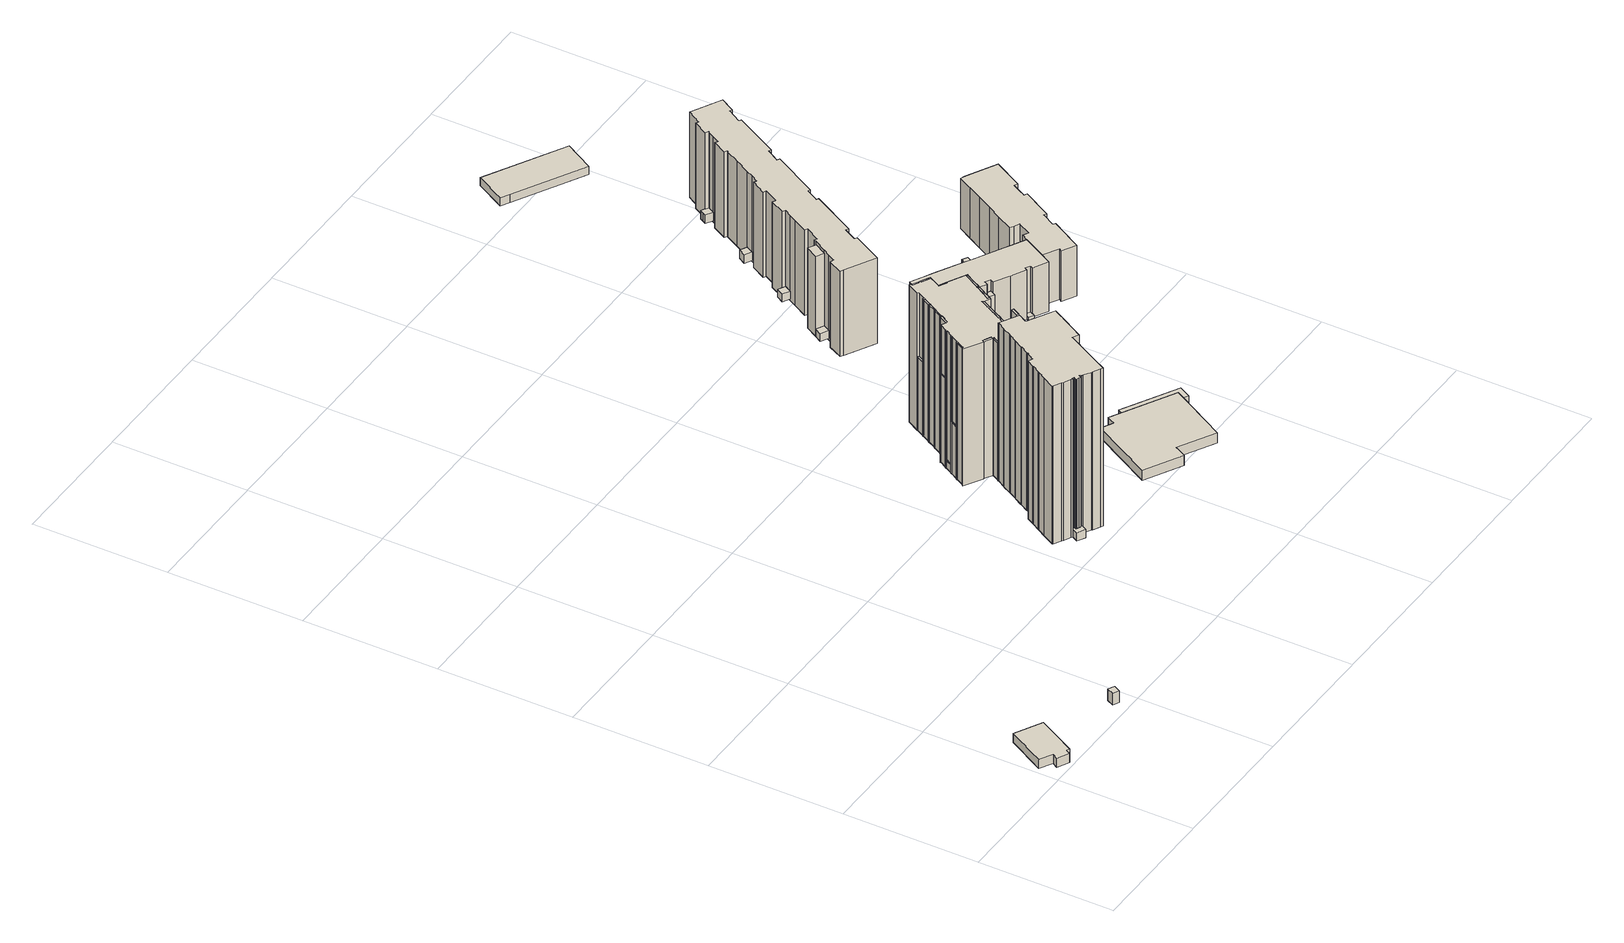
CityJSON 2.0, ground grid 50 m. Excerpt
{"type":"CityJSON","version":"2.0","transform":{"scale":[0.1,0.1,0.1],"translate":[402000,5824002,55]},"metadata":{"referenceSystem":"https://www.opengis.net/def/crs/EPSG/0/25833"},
"CityObjects":{
"building1":{"type":"Building","attributes":{"Gemeindeschluessel":"11000010","BezugspunktDach":"2200","function":"51009_1610","measuredHeight":3.63,"storeysAboveGround":0},"address":[{"country":"Germany","locality":"Berlin"}],"geometry":[{"type":"Solid","lod":"1","boundaries":[[[[0,1,2,3,4,5,6,7]],[[8,9,10,11,12,13,14,15]],[[8,15,7,6]],[[9,8,6,5]],[[10,9,5,4]],[[11,10,4,3]],[[12,11,3,2]],[[13,12,2,1]],[[14,13,1,0]],[[15,14,0,7]]]]}]},
"building2":{"type":"Building","attributes":{"Gemeindeschluessel":"11000010","BezugspunktDach":"2200","function":"31001_2523","measuredHeight":4.59,"storeysAboveGround":1},"address":[{"country":"Germany","locality":"Berlin","thoroughfareNumber":"2 (1)","thoroughfareName":"Mehrower Allee"}],"geometry":[{"type":"Solid","lod":"1","boundaries":[[[[16,17,18,19]],[[20,21,22,23]],[[20,23,19,18]],[[21,20,18,17]],[[22,21,17,16]],[[23,22,16,19]]]]}]},
"building3":{"type":"Building","attributes":{"Gemeindeschluessel":"11000010","BezugspunktDach":"2200","function":"51009_1610","measuredHeight":3.36,"storeysAboveGround":0},"address":[{"country":"Germany","locality":"Berlin"}],"geometry":[{"type":"Solid","lod":"1","boundaries":[[[[24,25,26,27,28,29,30,31,32,33,34,35]],[[36,37,38,39,40,41,42,43,44,45,46,47]],[[36,47,35,34]],[[37,36,34,33]],[[38,37,33,32]],[[39,38,32,31]],[[40,39,31,30]],[[41,40,30,29]],[[42,41,29,28]],[[43,42,28,27]],[[44,43,27,26]],[[45,44,26,25]],[[46,45,25,24]],[[47,46,24,35]]]]}]},
"building4":{"type":"Building","attributes":{"Gemeindeschluessel":"11000010","function":"31001_1010"},"address":[{"country":"Germany","locality":"Berlin","thoroughfareNumber":"280, 282","thoroughfareName":"Märkische Allee"}],"children":["building4-1","building4-2","building4-3","building4-4","building4-5","building4-6","building4-7","building4-8","building4-9","building4-10","building4-11","building4-12","building4-13","building4-14","building4-15","building4-16","building4-17","building4-18","building4-19","building4-20","building4-21","building4-22","building4-23","building4-24","building4-25","building4-26"]},
"building4-1":{"type":"BuildingPart","attributes":{"BezugspunktDach":"2200","measuredHeight":63.29,"storeysAboveGround":21},"parents":["building4"],"geometry":[{"type":"MultiSurface","lod":"1","boundaries":[[[48,49,50,51,52,53,54,55,56,57,58,59,60,61,62,63,64,65,66,67,68,69,70,71,72,73,74,75,76,77,78,79,80,81,82,83,84,85,86,87,88,89,90,91,92,93,94,95,96,97,98,99,100,101,102,103,104,105,106,107,108,109,110,111,112]],[[113,114,115,116,117,118,119,120,121,122,123,124,125,126,127,128,129,130,131,132,133,134,135,136,137,138,139,140,141,142,143,144,145,146,147,148,149,150,151,152,153,154,155,156,157,158,159,160,45,44,161,43,42,41,40,39,38,162,37,36,163,164,165,166,167]],[[113,167,112,111]],[[114,113,111,110]],[[115,114,110,109]],[[116,115,109,108]],[[117,116,108,107]],[[118,117,107,106]],[[119,118,106,105]],[[120,119,105,104]],[[121,120,104,103]],[[122,121,103,102]],[[123,122,102,101]],[[124,123,101,100]],[[125,124,100,99]],[[126,125,99,98]],[[127,126,98,97]],[[128,127,97,96]],[[129,128,96,95]],[[130,129,95,94]],[[131,130,94,93]],[[132,131,93,92]],[[133,132,92,91]],[[168,169,170,133,91,90]],[[135,134,90,89]],[[136,135,89,88]],[[137,136,88,87]],[[138,137,87,86]],[[139,138,86,85]],[[140,139,85,84]],[[141,140,84,83]],[[142,141,83,82]],[[143,142,82,81]],[[144,143,81,80]],[[145,144,80,79]],[[146,145,79,78]],[[147,146,78,77]],[[148,147,77,76]],[[149,148,76,75]],[[150,149,75,74]],[[151,150,74,73]],[[152,151,73,72]],[[153,152,72,71]],[[154,153,71,70]],[[155,154,70,69]],[[156,155,69,68]],[[157,156,68,67]],[[158,157,67,66]],[[159,158,66,65]],[[160,159,65,64]],[[45,160,64,63]],[[44,45,63,62]],[[161,44,62,61]],[[43,161,61,60]],[[42,43,60,59]],[[41,42,59,58]],[[40,41,58,57]],[[39,40,57,56]],[[38,39,56,55]],[[162,38,55,54]],[[37,162,54,53]],[[36,37,53,52]],[[163,36,52,51]],[[164,163,51,50]],[[165,164,50,49]],[[166,165,49,48]],[[167,166,48,112]],[[134,133,170,169,168]]]}]},
"building4-2":{"type":"BuildingPart","attributes":{"BezugspunktDach":"2200","measuredHeight":54.91,"storeysAboveGround":21},"parents":["building4"],"geometry":[{"type":"MultiSurface","lod":"1","boundaries":[[[171,172,173,174,175,176,177,170,169,178,179,180,181,182,183,184,185,186,187,188,189,190,191,192,193,194,195,196,197,198,199,200,201,202,203,204,205,206,207,208,209,210,211,212,213,214,215,216,217,218,219,220,221,222,223,224,225,226,227,228,229,230,231,232,233,234,235,236,237,238,239,240,241,242,243,244,245,246,247,248,249,250,251,252,253,254,255,256,257,258,259,260,261,262,263,264,265,266,267,268,269,270,271]],[[272,273,274,275,276,277,278,279,280,281,282,283,284,285,286,287,288,289,290,291,292,293,294,295,296,297,298,299,300,301,302,303,304,305,306,307,308,309,310,311,312,313,314,315,316,317,318,319,320,321,322,323,324,325,326,327,328,329,330,331,332,333,334,335,336,337,338,339,340,341,342,343,344,345,346,347,348,349,350,351,352,353,354,355,356,357,358,359,360,361,362,363,364,365,366,367,368,369,370,371,372,373,374]],[[272,374,271,270]],[[273,272,270,375,376,269]],[[274,273,269,376,377]],[[275,274,377,378]],[[276,275,267,266]],[[379,380,381,266,265]],[[277,276,382,383]],[[384,380,265,264]],[[278,277,383,385]],[[386,384,264,263]],[[279,278,385,387]],[[280,279,263,262]],[[388,389,262,261]],[[281,280,390,391,392]],[[282,281,261,260],[392,393,394,388]],[[395,394,260,259]],[[283,282,393,396,397]],[[284,283,259,258]],[[398,399,400,258,257]],[[285,284,401,402,403]],[[404,398,402,405,286,285,257,256]],[[406,404,256,255]],[[287,286,405,407]],[[288,287,255,254]],[[289,288,254,253]],[[290,289,408,409]],[[291,290,409,410]],[[292,291,410,411]],[[293,292,250,249]],[[294,293,412,413]],[[295,294,413,414]],[[296,295,414,415]],[[297,296,246,245]],[[298,297,416,417]],[[299,298,417,418]],[[300,299,418,419]],[[301,300,242,241]],[[302,301,420,421]],[[303,302,421,422]],[[304,303,422,423]],[[305,304,238,237]],[[424,425,237,236]],[[306,305,426,427]],[[428,424,427,429,307,306,236,235]],[[430,431,428,429,432,308,307,235,234]],[[309,308,234,233]],[[310,309,233,232]],[[311,310,232,433,434]],[[312,311,231,230],[434,435,230,231]],[[313,312,230,229],[435,436,229,230]],[[314,313,229,228]],[[315,314,437,438]],[[316,315,438,439]],[[317,316,226,225],[439,440,225,226]],[[318,317,225,224]],[[319,318,224,223]],[[320,319,223,441,442]],[[321,320,442,443]],[[322,321,221,443,444,445]],[[323,322,220,219]],[[324,323,219,218]],[[328,327,215,214]],[[332,331,211,210]],[[333,332,210,446,447]],[[334,333,209,447,448,208]],[[335,334,208,448,449,207]],[[336,335,207,206]],[[337,336,206,450,451]],[[338,337,205,451,452]],[[339,338,452,453]],[[340,339,203,202]],[[341,340,202,201]],[[342,341,454,455]],[[343,342,455,456]],[[344,343,456,457,458]],[[345,344,198,197]],[[346,345,197,459,460,196]],[[347,346,196,195],[460,461,195,196]],[[348,347,461,462]],[[349,348,194,193]],[[350,349,463,464]],[[351,350,192,464,465]],[[352,351,465,466]],[[353,352,190,189]],[[354,353,467,468]],[[355,354,188,468,469]],[[356,355,187,469,470]],[[357,356,186,185]],[[358,357,471,472]],[[359,358,184,472,473]],[[360,359,183,473,474]],[[361,360,182,181]],[[362,361,475,476,180]],[[363,362,476,477]],[[364,363,179,477,478,178]],[[365,364,178,169]],[[366,365,479,134,133,170]],[[367,366,170,177]],[[368,367,177,480,481,176]],[[369,368,481,482]],[[370,369,482,483]],[[371,370,174,483,484,173]],[[372,371,173,484,485]],[[373,372,485,486]],[[374,373,171,271]],[[269,376,375,270]],[[377,376,269,268,487]],[[378,377,268,267]],[[383,382,381,380,379]],[[385,383,380,384]],[[387,385,384,386]],[[392,391,390,389,388]],[[394,393,392,388]],[[397,396,393,394,395]],[[403,402,401,400,399,398]],[[405,402,398,404]],[[407,405,404,406]],[[409,408,253,252]],[[410,409,252,251]],[[411,410,251,250]],[[413,412,249,248]],[[414,413,248,247]],[[415,414,247,246]],[[417,416,245,244]],[[418,417,244,243]],[[419,418,243,242]],[[421,420,241,240]],[[422,421,240,239]],[[423,422,239,238]],[[427,426,425,424]],[[429,427,424,428]],[[432,429,428,431,430]],[[434,433,232,231]],[[230,435,434,231]],[[229,436,435,230]],[[438,437,228,227]],[[439,438,227,226]],[[225,440,439,226]],[[442,441,223,222]],[[443,442,222,221]],[[445,444,443,221,220]],[[488,325,324,218,217]],[[326,325,217,216]],[[327,326,216,215,489]],[[329,328,214,213,490]],[[491,330,329,213,212]],[[331,330,212,211,492]],[[447,446,210,209]],[[208,448,447,209]],[[207,449,448,208]],[[451,450,206,205]],[[452,451,205,204]],[[453,452,204,203]],[[455,454,201,200]],[[456,455,200,199]],[[458,457,456,199,198]],[[196,460,459,197]],[[195,461,460,196]],[[462,461,195,194]],[[464,463,193,192]],[[465,464,192,191]],[[466,465,191,190]],[[468,467,189,188]],[[469,468,188,187]],[[470,469,187,186]],[[472,471,185,184]],[[473,472,184,183]],[[474,473,183,182]],[[181,180,476,475]],[[477,476,180,179]],[[178,478,477,179]],[[169,170,133,134,479]],[[176,481,480,177]],[[482,481,176,175]],[[483,482,175,174]],[[173,484,483,174]],[[485,484,173,172]],[[486,485,172,171]]]}]},
"building4-3":{"type":"BuildingPart","attributes":{"BezugspunktDach":"2200","measuredHeight":63.44,"storeysAboveGround":21},"parents":["building4"],"geometry":[{"type":"MultiSurface","lod":"1","boundaries":[[[493,494,495,496]],[[476,475,478,477]],[[180,179,496,495]],[[181,180,495,494]],[[478,475,494,493]],[[497,179,178,493,496]],[[476,477,179,180]],[[475,476,180,181]],[[477,478,178,179,497]]]}]},
"building4-4":{"type":"BuildingPart","attributes":{"BezugspunktDach":"2200","measuredHeight":54.85,"storeysAboveGround":21},"parents":["building4"],"geometry":[{"type":"Solid","lod":"1","boundaries":[[[[182,185,184,183]],[[472,471,474,473]],[[474,471,185,182]],[[473,183,184,472]],[[471,472,184,185]],[[473,474,182,183]]]]}]},
"building4-5":{"type":"BuildingPart","attributes":{"BezugspunktDach":"2200","measuredHeight":54.83,"storeysAboveGround":21},"parents":["building4"],"geometry":[{"type":"Solid","lod":"1","boundaries":[[[[176,175,174,177]],[[483,482,481,480]],[[483,480,177,174]],[[482,483,174,175]],[[481,482,175,176]],[[481,176,177,480]]]]}]},
"building4-6":{"type":"BuildingPart","attributes":{"BezugspunktDach":"2200","measuredHeight":54.83,"storeysAboveGround":21},"parents":["building4"],"geometry":[{"type":"MultiSurface","lod":"1","boundaries":[[[174,173,172,171]],[[485,484,483,486]],[[486,483,174,171]],[[486,171,172,485]],[[484,485,172,173,498]],[[483,484,173,174]]]}]},
"building4-7":{"type":"BuildingPart","attributes":{"BezugspunktDach":"2200","measuredHeight":54.84,"storeysAboveGround":21},"parents":["building4"],"geometry":[{"type":"Solid","lod":"1","boundaries":[[[[186,189,188,187]],[[468,467,470,469]],[[470,467,189,186]],[[469,187,188,468]],[[468,188,189,467]],[[469,470,186,187]]]]}]},
"building4-8":{"type":"BuildingPart","attributes":{"BezugspunktDach":"2200","measuredHeight":54.85,"storeysAboveGround":21},"parents":["building4"],"geometry":[{"type":"Solid","lod":"1","boundaries":[[[[190,193,192,191]],[[464,463,466,465]],[[466,463,193,190]],[[464,465,191,192]],[[463,464,192,193]],[[466,190,191,465]]]]}]},
"building4-9":{"type":"BuildingPart","attributes":{"BezugspunktDach":"2200","measuredHeight":54.78,"storeysAboveGround":21},"parents":["building4"],"geometry":[{"type":"Solid","lod":"1","boundaries":[[[[269,268,267,270]],[[378,377,376,375]],[[378,375,270,267]],[[378,267,268,377]],[[376,377,268,269]],[[376,269,270,375]]]]}]},
"building4-10":{"type":"BuildingPart","attributes":{"BezugspunktDach":"2200","measuredHeight":54.86,"storeysAboveGround":21},"parents":["building4"],"geometry":[{"type":"MultiSurface","lod":"1","boundaries":[[[194,197,196,195]],[[460,459,462,461]],[[462,459,197,194]],[[460,461,195,196]],[[460,196,197,459]],[[499,461,462,194,195]]]}]},
"building4-11":{"type":"BuildingPart","attributes":{"BezugspunktDach":"2200","measuredHeight":54.87,"storeysAboveGround":21},"parents":["building4"],"geometry":[{"type":"Solid","lod":"1","boundaries":[[[[203,206,205,204]],[[451,450,453,452]],[[453,450,206,203]],[[451,452,204,205]],[[451,205,206,450]],[[453,203,204,452]]]]}]},
"building4-12":{"type":"BuildingPart","attributes":{"BezugspunktDach":"2200","measuredHeight":3,"storeysAboveGround":21},"parents":["building4"],"geometry":[{"type":"Solid","lod":"1","boundaries":[[[[388,394,395,389]],[[396,393,392,391]],[[396,391,389,395]],[[393,396,395,394]],[[393,394,388,392]],[[391,392,388,389]]]]}]},
"building4-13":{"type":"BuildingPart","attributes":{"BezugspunktDach":"2200","measuredHeight":54.9,"storeysAboveGround":21},"parents":["building4"],"geometry":[{"type":"Solid","lod":"1","boundaries":[[[[207,210,209,208]],[[447,446,449,448]],[[449,446,210,207]],[[448,208,209,447]],[[447,209,210,446]],[[448,449,207,208]]]]}]},
"building4-14":{"type":"BuildingPart","attributes":{"BezugspunktDach":"2200","measuredHeight":35.61,"storeysAboveGround":21},"parents":["building4"],"geometry":[{"type":"Solid","lod":"1","boundaries":[[[[398,404,406,399]],[[407,405,402,401]],[[407,401,399,406]],[[405,407,406,404]],[[402,405,404,398]],[[401,402,398,399]]]]}]},
"building4-15":{"type":"BuildingPart","attributes":{"BezugspunktDach":"2200","measuredHeight":20.79,"storeysAboveGround":21},"parents":["building4"],"geometry":[{"type":"MultiSurface","lod":"1","boundaries":[[[380,384,386,381]],[[387,385,383,382]],[[387,382,381,386]],[[387,386,384,385]],[[383,385,384,380]],[[500,382,383,501,380,381]]]}]},
"building4-16":{"type":"BuildingPart","attributes":{"BezugspunktDach":"2200","measuredHeight":54.84,"storeysAboveGround":21},"parents":["building4"],"geometry":[{"type":"MultiSurface","lod":"1","boundaries":[[[198,201,200,199]],[[455,454,457,456]],[[457,454,201,198]],[[455,456,199,200]],[[454,455,200,201]],[[456,457,198,199,502]]]}]},
"building4-17":{"type":"BuildingPart","attributes":{"BezugspunktDach":"2200","measuredHeight":54.74,"storeysAboveGround":21},"parents":["building4"],"geometry":[{"type":"MultiSurface","lod":"1","boundaries":[[[252,251,250,253]],[[411,410,409,408]],[[411,408,253,250]],[[503,410,411,250,251]],[[410,251,252,409]],[[408,409,252,253]]]}]},
"building4-18":{"type":"BuildingPart","attributes":{"BezugspunktDach":"2200","measuredHeight":54.91,"storeysAboveGround":21},"parents":["building4"],"geometry":[{"type":"MultiSurface","lod":"1","boundaries":[[[211,214,213,212]],[[329,328,331,330]],[[331,328,214,211]],[[329,330,212,213]],[[329,213,214,328]],[[504,330,331,211,212]]]}]},
"building4-19":{"type":"BuildingPart","attributes":{"BezugspunktDach":"2200","measuredHeight":54.77,"storeysAboveGround":21},"parents":["building4"],"geometry":[{"type":"MultiSurface","lod":"1","boundaries":[[[248,247,246,249]],[[415,414,413,412]],[[415,412,249,246]],[[505,414,415,246,247]],[[413,414,247,248,506]],[[507,412,413,248,249]]]}]},
"building4-20":{"type":"BuildingPart","attributes":{"BezugspunktDach":"2200","measuredHeight":54.91,"storeysAboveGround":21},"parents":["building4"],"geometry":[{"type":"Solid","lod":"1","boundaries":[[[[215,218,217,216]],[[325,324,327,326]],[[327,324,218,215]],[[325,326,216,217]],[[325,217,218,324]],[[327,215,216,326]]]]}]},
"building4-21":{"type":"BuildingPart","attributes":{"BezugspunktDach":"2200","measuredHeight":54.77,"storeysAboveGround":21},"parents":["building4"],"geometry":[{"type":"Solid","lod":"1","boundaries":[[[[244,243,242,245]],[[419,418,417,416]],[[419,416,245,242]],[[418,419,242,243]],[[417,418,243,244]],[[416,417,244,245]]]]}]},
"building4-22":{"type":"BuildingPart","attributes":{"BezugspunktDach":"2200","measuredHeight":29.44,"storeysAboveGround":21},"parents":["building4"],"geometry":[{"type":"MultiSurface","lod":"1","boundaries":[[[424,428,431,425]],[[432,429,427,426]],[[432,426,425,431]],[[508,429,432,431,428]],[[427,429,428,424]],[[427,424,425,426]]]}]},
"building4-23":{"type":"BuildingPart","attributes":{"BezugspunktDach":"2200","measuredHeight":54.82,"storeysAboveGround":21},"parents":["building4"],"geometry":[{"type":"MultiSurface","lod":"1","boundaries":[[[226,225,228,227]],[[437,440,439,438]],[[440,437,228,225]],[[437,438,227,228]],[[439,440,225,226,509]],[[439,226,227,438]]]}]},
"building4-24":{"type":"BuildingPart","attributes":{"BezugspunktDach":"2200","measuredHeight":54.8,"storeysAboveGround":21},"parents":["building4"],"geometry":[{"type":"Solid","lod":"1","boundaries":[[[[230,229,232,231]],[[433,436,435,434]],[[436,433,232,229]],[[433,434,231,232]],[[435,436,229,230]],[[434,435,230,231]]]]}]},
"building4-25":{"type":"BuildingPart","attributes":{"BezugspunktDach":"2200","measuredHeight":54.78,"storeysAboveGround":21},"parents":["building4"],"geometry":[{"type":"Solid","lod":"1","boundaries":[[[[240,239,238,241]],[[423,422,421,420]],[[423,420,241,238]],[[422,423,238,239]],[[421,422,239,240]],[[421,240,241,420]]]]}]},
"building4-26":{"type":"BuildingPart","attributes":{"BezugspunktDach":"2200","measuredHeight":54.86,"storeysAboveGround":21},"parents":["building4"],"geometry":[{"type":"Solid","lod":"1","boundaries":[[[[221,220,223,222]],[[441,444,443,442]],[[444,441,223,220]],[[442,222,223,441]],[[444,220,221,443]],[[442,443,221,222]]]]}]},
"building5":{"type":"Building","attributes":{"name":"Jug.-Club","Gemeindeschluessel":"11000010","BezugspunktDach":"2200","function":"31001_3061","measuredHeight":4,"storeysAboveGround":1},"address":[{"country":"Germany","locality":"Berlin","thoroughfareNumber":"3","thoroughfareName":"Mehrower Allee"}],"geometry":[{"type":"Solid","lod":"1","boundaries":[[[[510,511,512,513,514,515,516,517,518,519]],[[520,521,522,523,524,525,526,527,528,529]],[[520,529,519,518]],[[521,520,518,517]],[[522,521,517,516]],[[523,522,516,515]],[[524,523,515,514]],[[525,524,514,513]],[[526,525,513,512]],[[527,526,512,511]],[[528,527,511,510]],[[529,528,510,519]]]]}]},
"building6":{"type":"Building","attributes":{"Gemeindeschluessel":"11000010","BezugspunktDach":"2200","function":"51009_1610","measuredHeight":3.51,"storeysAboveGround":0},"address":[{"country":"Germany","locality":"Berlin"}],"geometry":[{"type":"Solid","lod":"1","boundaries":[[[[530,531,532,533,534,535]],[[536,537,538,539,540,541]],[[536,541,535,534]],[[537,536,534,533]],[[538,537,533,532]],[[539,538,532,531]],[[540,539,531,530]],[[541,540,530,535]]]]}]},
"building7":{"type":"Building","attributes":{"Gemeindeschluessel":"11000010","BezugspunktDach":"2200","function":"51009_1610","measuredHeight":3.07,"storeysAboveGround":0},"address":[{"country":"Germany","locality":"Berlin"}],"geometry":[{"type":"Solid","lod":"1","boundaries":[[[[542,543,544,545]],[[546,547,548,549]],[[546,549,545,544]],[[547,546,544,543]],[[548,547,543,542]],[[549,548,542,545]]]]}]},
"building8":{"type":"Building","attributes":{"Gemeindeschluessel":"11000010","BezugspunktDach":"2200","function":"31001_2523","measuredHeight":32.24,"storeysAboveGround":1},"address":[{"country":"Germany","locality":"Berlin","thoroughfareNumber":"284 (1)","thoroughfareName":"Märkische Allee"}],"geometry":[{"type":"Solid","lod":"1","boundaries":[[[[550,551,552,553]],[[554,555,547,546]],[[554,546,553,552]],[[555,554,552,551]],[[547,555,551,550]],[[546,547,550,553]]]]}]},
"building9":{"type":"Building","attributes":{"Gemeindeschluessel":"11000010","BezugspunktDach":"2200","function":"51009_1610","measuredHeight":16.24,"storeysAboveGround":0},"address":[{"country":"Germany","locality":"Berlin"}],"geometry":[{"type":"Solid","lod":"1","boundaries":[[[[556,557,558,559,560,561]],[[562,563,564,565,566,567]],[[562,567,561,560]],[[563,562,560,559]],[[564,563,559,558]],[[565,564,558,557]],[[566,565,557,556]],[[567,566,556,561]]]]}]},
"building10":{"type":"Building","attributes":{"Gemeindeschluessel":"11000010","BezugspunktDach":"2200","function":"51009_1610","measuredHeight":15.11,"storeysAboveGround":0},"address":[{"country":"Germany","locality":"Berlin"}],"geometry":[{"type":"Solid","lod":"1","boundaries":[[[[568,569,570,571,572,573]],[[574,575,576,577,578,579]],[[574,579,573,572]],[[575,574,572,571]],[[576,575,571,570]],[[577,576,570,569]],[[578,577,569,568]],[[579,578,568,573]]]]}]},
"building11":{"type":"Building","attributes":{"Gemeindeschluessel":"11000010","BezugspunktDach":"2200","function":"51009_1610","measuredHeight":2.11,"storeysAboveGround":0},"address":[{"country":"Germany","locality":"Berlin"}],"geometry":[{"type":"Solid","lod":"1","boundaries":[[[[580,581,582,583]],[[584,585,586,587]],[[584,587,583,582]],[[585,584,582,581]],[[586,585,581,580]],[[587,586,580,583]]]]}]},
"building12":{"type":"Building","attributes":{"Gemeindeschluessel":"11000010","BezugspunktDach":"2200","function":"51009_1610","measuredHeight":3.08,"storeysAboveGround":0},"address":[{"country":"Germany","locality":"Berlin"}],"geometry":[{"type":"Solid","lod":"1","boundaries":[[[[588,589,590,591,592]],[[593,594,595,596,597]],[[593,597,592,591]],[[594,593,591,590]],[[595,594,590,589]],[[596,595,589,588]],[[597,596,588,592]]]]}]},
"building13":{"type":"Building","attributes":{"Gemeindeschluessel":"11000010","BezugspunktDach":"2200","function":"31001_1010","measuredHeight":19.82,"storeysAboveGround":6},"address":[{"country":"Germany","locality":"Berlin","thoroughfareNumber":"3, 5, 7","thoroughfareName":"Liebensteiner Straße"}],"geometry":[{"type":"Solid","lod":"1","boundaries":[[[[598,599,600,601,602,603,604,605,606,607,608,609,610,611,612,613,614,615,616,617,618,619,620,621,622,623,624]],[[625,626,627,628,629,630,631,632,633,634,635,636,637,638,639,640,641,642,643,644,645,646,647,648,649,650,651]],[[625,651,624,623]],[[626,625,623,622]],[[627,626,622,621]],[[628,627,621,620]],[[629,628,620,619]],[[630,629,619,618]],[[631,630,618,617]],[[632,631,617,616]],[[633,632,616,615]],[[634,633,615,614]],[[635,634,614,613]],[[636,635,613,612]],[[637,636,612,611]],[[638,637,611,610]],[[639,638,610,609]],[[640,639,609,608]],[[641,640,608,607]],[[642,641,607,606]],[[643,642,606,605]],[[644,643,605,604]],[[645,644,604,603]],[[646,645,603,602]],[[647,646,602,601]],[[648,647,601,600]],[[649,648,600,599]],[[650,649,599,598]],[[651,650,598,624]]]]}]},
"building14":{"type":"Building","attributes":{"Gemeindeschluessel":"11000010","BezugspunktDach":"2200","function":"51009_1610","measuredHeight":1.16,"storeysAboveGround":0},"address":[{"country":"Germany","locality":"Berlin"}],"geometry":[{"type":"Solid","lod":"1","boundaries":[[[[652,653,654,655,656,657]],[[658,659,660,661,662,663]],[[658,663,657,656]],[[659,658,656,655]],[[660,659,655,654]],[[661,660,654,653]],[[662,661,653,652]],[[663,662,652,657]]]]}]},
"building15":{"type":"Building","attributes":{"Gemeindeschluessel":"11000010","BezugspunktDach":"2200","function":"51009_1610","measuredHeight":19.41,"storeysAboveGround":0},"address":[{"country":"Germany","locality":"Berlin"}],"geometry":[{"type":"Solid","lod":"1","boundaries":[[[[664,665,666,667]],[[668,669,630,629]],[[668,629,667,666]],[[669,668,666,665]],[[630,669,665,664]],[[629,630,664,667]]]]}]},
"building16":{"type":"Building","attributes":{"Gemeindeschluessel":"11000010","BezugspunktDach":"2200","function":"31001_1010","measuredHeight":34.11,"storeysAboveGround":11},"address":[{"country":"Germany","locality":"Berlin","thoroughfareNumber":"284, 286, 288, 290","thoroughfareName":"Märkische Allee"}],"geometry":[{"type":"Solid","lod":"1","boundaries":[[[[670,671,672,673,674,675,676,677,678,679,680,681,682,683,684,685,686,687,688,689,690,691,692,693,694,695,696,697,698,699,700,701,702,703,704,705,706,707,708,709,710,711,712,713,714,715,716,717,718,719,720,721,722,723,724,725]],[[726,727,728,729,730,731,732,733,734,735,736,737,738,739,740,741,742,743,744,745,746,747,748,749,750,751,752,753,754,755,756,757,758,759,760,761,762,763,764,765,766,767,768,769,770,771,772,773,774,775,776,777,778,779,780,781]],[[726,781,725,724]],[[727,726,724,723]],[[728,727,723,722]],[[729,728,722,721]],[[730,729,721,720]],[[731,730,720,719]],[[732,731,719,718]],[[733,732,718,717]],[[734,733,717,716]],[[735,734,716,715]],[[736,735,715,714]],[[737,736,714,713]],[[738,737,713,712]],[[739,738,712,711]],[[740,739,711,710]],[[741,740,710,709]],[[742,741,709,708]],[[743,742,708,707]],[[744,743,707,706]],[[745,744,706,705]],[[746,745,705,704]],[[747,746,704,703]],[[748,747,703,702]],[[749,748,702,701]],[[750,749,701,700]],[[751,750,700,699]],[[752,751,699,698]],[[753,752,698,697]],[[754,753,697,696]],[[755,754,696,695]],[[756,755,695,694]],[[757,756,694,693]],[[758,757,693,692]],[[759,758,692,691]],[[760,759,691,690]],[[761,760,690,689]],[[762,761,689,688]],[[763,762,688,687]],[[764,763,687,686]],[[765,764,686,685]],[[766,765,685,684]],[[767,766,684,683]],[[768,767,683,682]],[[769,768,682,681]],[[770,769,681,680]],[[771,770,680,679]],[[772,771,679,678]],[[773,772,678,677]],[[774,773,677,676]],[[775,774,676,675]],[[776,775,675,674]],[[777,776,674,673]],[[778,777,673,672]],[[779,778,672,671]],[[780,779,671,670]],[[781,780,670,725]]]]}]},
"building17":{"type":"Building","attributes":{"Gemeindeschluessel":"11000010","BezugspunktDach":"2200","function":"51009_1610","measuredHeight":3.44,"storeysAboveGround":0},"address":[{"country":"Germany","locality":"Berlin"}],"geometry":[{"type":"Solid","lod":"1","boundaries":[[[[782,783,784,785]],[[786,787,788,789]],[[786,789,785,784]],[[787,786,784,783]],[[788,787,783,782]],[[789,788,782,785]]]]}]},
"building18":{"type":"Building","attributes":{"Gemeindeschluessel":"11000010","BezugspunktDach":"2200","function":"51009_1610","measuredHeight":2.71,"storeysAboveGround":0},"address":[{"country":"Germany","locality":"Berlin"}],"geometry":[{"type":"Solid","lod":"1","boundaries":[[[[790,791,792,793]],[[794,795,632,631]],[[794,631,793,792]],[[795,794,792,791]],[[632,795,791,790]],[[631,632,790,793]]]]}]},
"building19":{"type":"Building","attributes":{"Gemeindeschluessel":"11000010","BezugspunktDach":"2200","function":"51009_1610","measuredHeight":4.06,"storeysAboveGround":0},"address":[{"country":"Germany","locality":"Berlin"}],"geometry":[{"type":"Solid","lod":"1","boundaries":[[[[796,797,798,799,800,801,802]],[[803,804,805,806,807,808,809]],[[803,809,802,801]],[[804,803,801,800]],[[805,804,800,799]],[[806,805,799,798]],[[807,806,798,797]],[[808,807,797,796]],[[809,808,796,802]]]]}]},
"building20":{"type":"Building","attributes":{"Gemeindeschluessel":"11000010","BezugspunktDach":"2200","function":"31001_1010","measuredHeight":20.19,"storeysAboveGround":6},"address":[{"country":"Germany","locality":"Berlin","thoroughfareNumber":"11, 13, 9","thoroughfareName":"Liebensteiner Straße"}],"geometry":[{"type":"Solid","lod":"1","boundaries":[[[[810,811,812,813,814,815,816,817,818,819,820,821,822,823,824,825,826,827,828,829,830,831,832,833,615,614]],[[834,835,836,837,838,839,840,841,842,843,844,845,846,847,848,849,850,851,852,853,854,855,856,857,858,859]],[[834,859,614,615]],[[835,834,615,833]],[[836,835,833,832]],[[837,836,832,831]],[[838,837,831,830]],[[839,838,830,829]],[[840,839,829,828]],[[841,840,828,827]],[[842,841,827,826]],[[843,842,826,825]],[[844,843,825,824]],[[845,844,824,823]],[[846,845,823,822]],[[847,846,822,821]],[[848,847,821,820]],[[849,848,820,819]],[[850,849,819,818]],[[851,850,818,817]],[[852,851,817,816]],[[853,852,816,815]],[[854,853,815,814]],[[855,854,814,813]],[[856,855,813,812]],[[857,856,812,811]],[[858,857,811,810]],[[859,858,810,614]]]]}]},
"building21":{"type":"Building","attributes":{"Gemeindeschluessel":"11000010","BezugspunktDach":"2200","function":"31001_2120","measuredHeight":3.21,"storeysAboveGround":1},"address":[{"country":"Germany","locality":"Berlin","thoroughfareNumber":"292","thoroughfareName":"Märkische Allee"}],"geometry":[{"type":"Solid","lod":"1","boundaries":[[[[860,861,862,863,864]],[[865,866,867,868,869]],[[865,869,864,863]],[[866,865,863,862]],[[867,866,862,861]],[[868,867,861,860]],[[869,868,860,864]]]]}]},
"building22":{"type":"Building","attributes":{"Gemeindeschluessel":"11000010","BezugspunktDach":"2200","function":"51009_1610","measuredHeight":2.14,"storeysAboveGround":0},"address":[{"country":"Germany","locality":"Berlin"}],"geometry":[{"type":"Solid","lod":"1","boundaries":[[[[870,871,872,873]],[[874,875,876,877]],[[874,877,873,872]],[[875,874,872,871]],[[876,875,871,870]],[[877,876,870,873]]]]}]}
},
"vertices":[
[49,47,61],[37,27,61],[79,4,61],[89,22,61],[100,16,61],[178,159,61],[80,212,61],[2,73,61],[80,212,25],[178,159,25],[100,16,25],[89,22,25],[79,4,25],[37,27,25],[49,47,25],[2,73,25],
[433,29,70],[447,54,70],[424,66,70],[411,40,70],[424,66,24],[447,54,24],[433,29,24],[411,40,24],
[1135,567,48],[1147,588,48],[1150,593,48],[1140,591,48],[1138,586,48],[1133,589,48],[1126,593,48],[1122,595,48],[1124,599,48],[1120,609,48],[1118,604,48],[1106,583,48],[1118,604,15],[1120,609,15],[1124,599,15],[1122,595,15],[1126,593,15],[1133,589,15],[1138,586,15],[1140,591,15],[1150,593,15],[1147,588,15],[1135,567,15],[1106,583,15],
[1055,639,648],[1083,624,648],[1088,621,648],[1113,607,648],[1118,604,648],[1120,609,648],[1127,605,648],[1124,599,648],[1122,595,648],[1126,593,648],[1133,589,648],[1138,586,648],[1140,591,648],[1143,596,648],[1150,593,648],[1147,588,648],[1152,586,648],[1179,571,648],[1182,569,648],[1209,555,648],[1216,550,648],[1239,594,648],[1255,623,648],[1258,628,648],[1272,654,648],[1274,659,648],[1289,686,648],[1291,690,648],[1305,716,648],[1327,704,648],[1331,712,648],[1346,738,648],[1349,744,648],[1364,771,648],[1367,776,648],[1382,803,648],[1383,806,648],[1398,833,648],[1399,834,648],[1329,873,648],[1302,888,648],[1319,919,648],[1320,921,648],[1252,959,648],[1250,955,648],[1235,929,648],[1232,925,648],[1217,897,648],[1215,892,648],[1200,866,648],[1197,862,648],[1182,834,648],[1179,830,648],[1164,802,648],[1162,798,648],[1146,771,648],[1145,768,648],[1133,773,648],[1128,775,648],[1113,750,648],[1111,745,648],[1096,720,648],[1093,714,648],[1077,686,648],[1052,641,648],[1077,686,15],[1093,714,15],[1096,720,15],[1111,745,15],[1113,750,15],[1128,775,15],[1133,773,15],[1145,768,15],[1146,771,15],[1162,798,15],[1164,802,15],[1179,830,15],[1182,834,15],[1197,862,15],[1200,866,15],[1215,892,15],[1217,897,15],[1232,925,15],[1235,929,15],[1250,955,15],[1252,959,15],[1320,921,15],[1319,919,15],[1302,888,15],[1329,873,15],[1399,834,15],[1398,833,15],[1383,806,15],[1382,803,15],[1367,776,15],[1364,771,15],[1349,744,15],[1346,738,15],[1331,712,15],[1327,704,15],[1305,716,15],[1291,690,15],[1289,686,15],[1274,659,15],[1272,654,15],[1258,628,15],[1255,623,15],[1239,594,15],[1216,550,15],[1209,555,15],[1182,569,15],[1179,571,15],[1152,586,15],[1143,596,15],[1127,605,15],[1113,607,15],[1088,621,15],[1083,624,15],[1055,639,15],[1052,641,15],[1320,921,460],[1320,921,564],[1252,959,564],
[1237,1005,564],[1241,1013,564],[1271,996,564],[1267,987,564],[1274,988,564],[1259,960,564],[1254,962,564],[1322,925,564],[1315,928,564],[1330,956,564],[1337,953,564],[1339,957,564],[1332,961,564],[1347,989,564],[1354,985,564],[1356,989,564],[1349,992,564],[1365,1021,564],[1371,1018,564],[1374,1022,564],[1367,1026,564],[1381,1051,564],[1388,1048,564],[1390,1053,564],[1384,1057,564],[1398,1082,564],[1404,1079,564],[1407,1084,564],[1400,1087,564],[1416,1117,564],[1421,1111,564],[1443,1099,564],[1447,1106,564],[1439,1110,564],[1454,1135,564],[1461,1132,564],[1463,1136,564],[1457,1140,564],[1472,1166,564],[1478,1163,564],[1481,1167,564],[1474,1170,564],[1489,1197,564],[1495,1193,564],[1498,1198,564],[1492,1201,564],[1508,1228,564],[1513,1226,564],[1515,1228,564],[1448,1264,564],[1446,1261,564],[1416,1277,564],[1419,1280,564],[1441,1323,564],[1437,1325,564],[1434,1321,564],[1407,1335,564],[1410,1340,564],[1404,1343,564],[1401,1339,564],[1377,1352,564],[1380,1357,564],[1374,1360,564],[1350,1316,564],[1355,1312,564],[1340,1285,564],[1334,1288,564],[1331,1283,564],[1337,1279,564],[1322,1253,564],[1317,1256,564],[1315,1253,564],[1321,1250,564],[1305,1222,564],[1300,1225,564],[1297,1221,564],[1303,1218,564],[1288,1191,564],[1282,1194,564],[1280,1190,564],[1286,1187,564],[1269,1157,564],[1262,1158,564],[1243,1168,564],[1242,1166,564],[1244,1165,564],[1230,1140,564],[1228,1141,564],[1225,1136,564],[1227,1134,564],[1213,1110,564],[1210,1111,564],[1208,1106,564],[1210,1104,564],[1195,1077,564],[1192,1079,564],[1190,1074,564],[1193,1073,564],[1178,1046,564],[1175,1048,564],[1172,1043,564],[1175,1048,14],[1178,1046,14],[1193,1073,14],[1190,1074,14],[1192,1079,14],[1195,1077,14],[1210,1104,14],[1208,1106,14],[1210,1111,14],[1213,1110,14],[1227,1134,14],[1225,1136,14],[1228,1141,14],[1230,1140,14],[1244,1165,14],[1242,1166,14],[1243,1168,14],[1262,1158,14],[1269,1157,14],[1286,1187,14],[1280,1190,14],[1282,1194,14],[1288,1191,14],[1303,1218,14],[1297,1221,14],[1300,1225,14],[1305,1222,14],[1321,1250,14],[1315,1253,14],[1317,1256,14],[1322,1253,14],[1337,1279,14],[1331,1283,14],[1334,1288,14],[1340,1285,14],[1355,1312,14],[1350,1316,14],[1374,1360,14],[1380,1357,14],[1377,1352,14],[1401,1339,14],[1404,1343,14],[1410,1340,14],[1407,1335,14],[1434,1321,14],[1437,1325,14],[1441,1323,14],[1419,1280,14],[1416,1277,14],[1446,1261,14],[1448,1264,14],[1515,1228,14],[1513,1226,14],[1508,1228,14],[1492,1201,14],[1498,1198,14],[1495,1193,14],[1489,1197,14],[1474,1170,14],[1481,1167,14],[1478,1163,14],[1472,1166,14],[1457,1140,14],[1463,1136,14],[1461,1132,14],[1454,1135,14],[1439,1110,14],[1447,1106,14],[1443,1099,14],[1421,1111,14],[1416,1117,14],[1400,1087,14],[1407,1084,14],[1404,1079,14],[1398,1082,14],[1384,1057,14],[1390,1053,14],[1388,1048,14],[1381,1051,14],[1367,1026,14],[1374,1022,14],[1371,1018,14],[1365,1021,14],[1349,992,14],[1356,989,14],[1354,985,14],[1347,989,14],[1332,961,14],[1339,957,14],[1337,953,14],[1330,956,14],[1315,928,14],[1322,925,14],[1320,921,14],[1252,959,14],[1254,962,14],[1259,960,14],[1274,988,14],[1267,987,14],[1271,996,14],[1241,1013,14],[1237,1005,14],[1172,1043,14],[1175,1048,16],[1178,1046,16],[1193,1073,16],[1190,1074,16],[1195,1077,172],[1195,1077,224],[1192,1079,224],[1192,1079,16],[1195,1077,16],[1210,1104,224],[1210,1104,16],[1208,1106,224],[1208,1106,16],[1213,1110,46],[1210,1111,46],[1210,1111,20],[1210,1111,16],[1213,1110,16],[1227,1134,16],[1227,1134,46],[1225,1136,46],[1225,1136,16],[1225,1136,42],[1230,1140,372],[1228,1141,372],[1228,1141,184],[1228,1141,16],[1230,1140,16],[1230,1140,184],[1244,1165,372],[1244,1165,16],[1242,1166,372],[1242,1166,16],[1262,1158,16],[1269,1157,16],[1286,1187,16],[1280,1190,16],[1282,1194,16],[1288,1191,16],[1303,1218,16],[1297,1221,16],[1300,1225,16],[1305,1222,16],[1321,1250,16],[1315,1253,16],[1317,1256,16],[1322,1253,16],[1337,1279,16],[1331,1283,16],[1340,1285,310],[1334,1288,310],[1334,1288,16],[1340,1285,16],[1355,1312,310],[1355,1312,16],[1350,1316,273],[1350,1316,310],[1350,1316,16],[1380,1357,16],[1377,1352,16],[1401,1339,16],[1404,1343,16],[1410,1340,15],[1407,1335,15],[1434,1321,15],[1437,1325,15],[1419,1280,15],[1416,1277,15],[1446,1261,15],[1448,1264,15],[1448,1264,472],[1478,1163,15],[1472,1166,15],[1457,1140,15],[1463,1136,15],[1461,1132,15],[1454,1135,15],[1439,1110,15],[1447,1106,15],[1421,1111,15],[1416,1117,15],[1400,1087,15],[1407,1084,15],[1407,1084,273],[1404,1079,15],[1398,1082,15],[1384,1057,15],[1390,1053,15],[1388,1048,15],[1381,1051,15],[1367,1026,15],[1374,1022,15],[1371,1018,15],[1365,1021,15],[1349,992,15],[1356,989,15],[1354,985,15],[1347,989,15],[1332,961,15],[1339,957,15],[1337,953,15],[1330,956,15],[1315,928,15],[1322,925,15],[1320,921,447],[1254,962,15],[1259,960,15],[1274,988,15],[1267,987,15],[1271,996,15],[1241,1013,15],[1237,1005,15],[1193,1073,407],[1508,1228,100],[1498,1198,341],[1489,1197,358],[1474,1170,533],[1481,1167,226],
[1322,925,650],[1337,953,650],[1330,956,650],[1315,928,650],[1315,928,171],
[1271,996,250],
[1384,1057,445],
[1192,1079,136],[1195,1077,51],
[1400,1087,207],
[1286,1187,498],
[1474,1170,220],
[1303,1218,358],[1288,1191,164],[1282,1194,289],
[1355,1312,157],
[1434,1321,360],
[1622,490,55],[1645,533,55],[1778,459,55],[1884,650,55],[1897,674,55],[1716,774,55],[1671,799,55],[1654,769,55],[1612,792,55],[1486,565,55],[1612,792,15],[1654,769,15],[1671,799,15],[1716,774,15],[1897,674,15],[1884,650,15],[1778,459,15],[1645,533,15],[1622,490,15],[1486,565,15],
[1897,674,51],[1884,650,51],[1904,639,51],[1927,682,51],[1727,793,51],[1716,774,51],[1727,793,16],[1927,682,16],[1904,639,16],[1884,650,16],[1897,674,16],[1716,774,16],
[1622,1804,46],[1636,1830,46],[1609,1845,46],[1594,1820,46],[1609,1845,15],[1636,1830,15],[1622,1804,15],[1594,1820,15],
[1636,1830,337],[1661,1874,337],[1634,1890,337],[1609,1845,337],[1634,1890,15],[1661,1874,15],
[1791,1434,177],[1796,1442,177],[1803,1454,177],[1783,1465,177],[1776,1453,177],[1771,1444,177],[1776,1453,15],[1783,1465,15],[1803,1454,15],[1796,1442,15],[1791,1434,15],[1771,1444,15],
[1917,1365,166],[1922,1373,166],[1928,1385,166],[1908,1396,166],[1902,1384,166],[1897,1376,166],[1902,1384,15],[1908,1396,15],[1928,1385,15],[1922,1373,15],[1917,1365,15],[1897,1376,15],
[1861,1563,36],[1872,1580,36],[1851,1591,36],[1841,1574,36],[1851,1591,15],[1872,1580,15],[1861,1563,15],[1841,1574,15],
[1738,2016,45],[1753,2042,45],[1742,2048,45],[1727,2056,45],[1713,2030,45],[1727,2056,14],[1742,2048,14],[1753,2042,14],[1738,2016,14],[1713,2030,14],
[1776,1453,211],[1783,1465,211],[1803,1454,211],[1796,1442,211],[1849,1413,211],[1902,1384,211],[1908,1396,211],[1928,1385,211],[1922,1373,211],[1978,1342,211],[2030,1313,211],[2037,1325,211],[2056,1314,211],[2050,1303,211],[2102,1274,211],[2109,1285,211],[2123,1311,211],[2168,1394,211],[2116,1422,211],[2094,1435,211],[1987,1493,211],[1967,1505,211],[1861,1563,211],[1841,1574,211],[1788,1603,211],[1727,1495,211],[1721,1484,211],[1727,1495,13],[1788,1603,13],[1841,1574,13],[1861,1563,13],[1967,1505,13],[1987,1493,13],[2094,1435,13],[2116,1422,13],[2168,1394,13],[2123,1311,13],[2109,1285,13],[2102,1274,13],[2050,1303,13],[2056,1314,13],[2037,1325,13],[2030,1313,13],[1978,1342,13],[1922,1373,13],[1928,1385,13],[1908,1396,13],[1902,1384,13],[1849,1413,13],[1796,1442,13],[1803,1454,13],[1783,1465,13],[1776,1453,13],[1721,1484,13],
[2045,1294,27],[2050,1303,27],[2056,1314,27],[2037,1325,27],[2030,1313,27],[2025,1305,27],[2030,1313,16],[2037,1325,16],[2056,1314,16],[2050,1303,16],[2045,1294,16],[2025,1305,16],
[1987,1493,207],[1997,1511,207],[1977,1522,207],[1967,1505,207],[1977,1522,13],[1997,1511,13],
[1577,1723,350],[1686,1663,350],[1745,1771,350],[1736,1778,350],[1761,1824,350],[1771,1818,350],[1860,1982,350],[1852,1986,350],[1878,2033,350],[1886,2029,350],[1977,2195,350],[1967,2200,350],[1994,2247,350],[2004,2242,350],[2092,2405,350],[2083,2409,350],[2113,2460,350],[2121,2456,350],[2152,2510,350],[2053,2563,350],[2043,2568,350],[2013,2516,350],[2003,2522,350],[1974,2469,350],[1985,2463,350],[1982,2457,350],[1971,2438,350],[1956,2410,350],[1945,2417,350],[1918,2366,350],[1928,2360,350],[1926,2356,350],[1925,2357,350],[1898,2306,350],[1868,2251,350],[1854,2225,350],[1839,2199,350],[1829,2205,350],[1799,2152,350],[1809,2147,350],[1781,2095,350],[1770,2101,350],[1742,2048,350],[1753,2042,350],[1738,2016,350],[1724,1989,350],[1695,1937,350],[1704,1931,350],[1675,1879,350],[1666,1884,350],[1661,1874,350],[1636,1830,350],[1622,1804,350],[1607,1778,350],[1592,1781,350],[1566,1729,350],[1592,1781,8],[1607,1778,8],[1622,1804,8],[1636,1830,8],[1661,1874,8],[1666,1884,8],[1675,1879,8],[1704,1931,8],[1695,1937,8],[1724,1989,8],[1738,2016,8],[1753,2042,8],[1742,2048,8],[1770,2101,8],[1781,2095,8],[1809,2147,8],[1799,2152,8],[1829,2205,8],[1839,2199,8],[1854,2225,8],[1868,2251,8],[1898,2306,8],[1925,2357,8],[1926,2356,8],[1928,2360,8],[1918,2366,8],[1945,2417,8],[1956,2410,8],[1971,2438,8],[1982,2457,8],[1985,2463,8],[1974,2469,8],[2003,2522,8],[2013,2516,8],[2043,2568,8],[2053,2563,8],[2152,2510,8],[2121,2456,8],[2113,2460,8],[2083,2409,8],[2092,2405,8],[2004,2242,8],[1994,2247,8],[1967,2200,8],[1977,2195,8],[1886,2029,8],[1878,2033,8],[1852,1986,8],[1860,1982,8],[1771,1818,8],[1761,1824,8],[1736,1778,8],[1745,1771,8],[1686,1663,8],[1577,1723,8],[1566,1729,8],
[1854,2225,46],[1868,2251,46],[1843,2265,46],[1828,2239,46],[1843,2265,12],[1868,2251,12],[1854,2225,12],[1828,2239,12],
[2116,1422,40],[2126,1440,40],[2104,1452,40],[2094,1435,40],[2104,1452,13],[2126,1440,13],
[1971,2438,46],[1978,2450,46],[1982,2457,46],[1985,2463,46],[1959,2477,46],[1952,2464,46],[1945,2452,46],[1952,2464,12],[1959,2477,12],[1985,2463,12],[1982,2457,12],[1978,2450,12],[1971,2438,12],[1945,2452,12],
[2179,1279,211],[2173,1269,211],[2222,1240,211],[2228,1251,211],[2288,1358,211],[2280,1363,211],[2307,1413,211],[2317,1408,211],[2376,1515,211],[2365,1521,211],[2392,1573,211],[2405,1567,211],[2464,1674,211],[2356,1732,211],[2339,1740,211],[2310,1687,211],[2282,1636,211],[2253,1582,211],[2226,1531,211],[2195,1472,211],[2208,1464,211],[2227,1454,211],[2201,1407,211],[2182,1418,211],[2168,1394,9],[2182,1418,9],[2201,1407,9],[2227,1454,9],[2208,1464,9],[2195,1472,9],[2226,1531,9],[2253,1582,9],[2282,1636,9],[2310,1687,9],[2339,1740,9],[2356,1732,9],[2464,1674,9],[2405,1567,9],[2392,1573,9],[2365,1521,9],[2376,1515,9],[2317,1408,9],[2307,1413,9],[2280,1363,9],[2288,1358,9],[2228,1251,9],[2222,1240,9],[2173,1269,9],[2179,1279,9],[2123,1311,9],
[1729,3047,40],[1985,2906,40],[2045,3015,40],[1757,3174,40],[1697,3065,40],[1757,3174,8],[2045,3015,8],[1985,2906,8],[1729,3047,8],[1697,3065,8],
[2370,2598,28],[2384,2623,28],[2359,2637,28],[2345,2612,28],[2359,2637,7],[2384,2623,7],[2370,2598,7],[2345,2612,7]
]}
